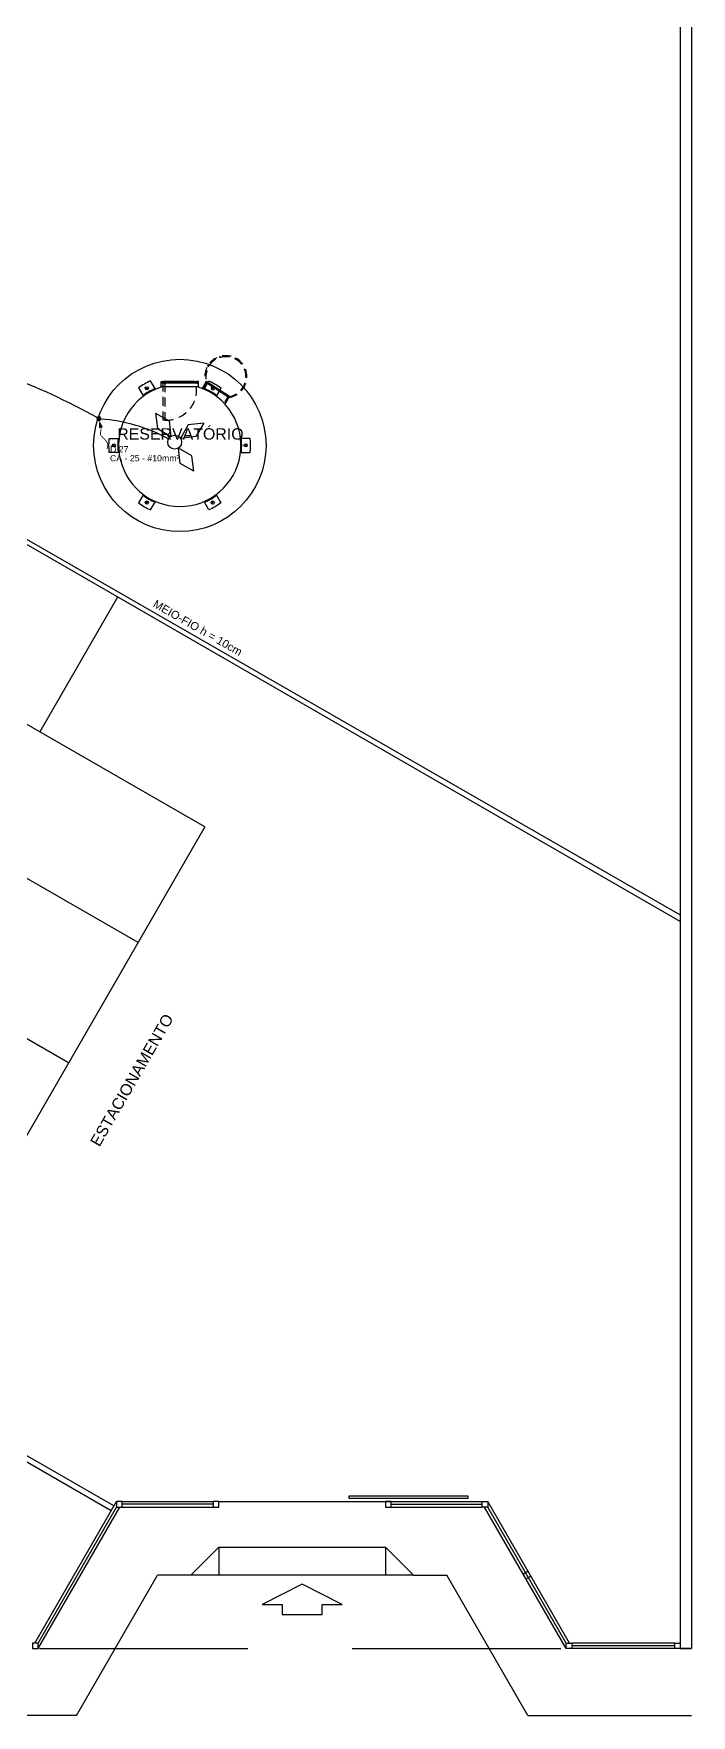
# Model space of a CAD drawing. Extents: x -192 to 167, y 237 to 369.
# Drawn here: x 5.42 to 17.25, y 295.77 to 326.03 of the extents above; entities that cross this region are included whole.
import ezdxf

# ---------------------------------------------------------------- set-up
doc = ezdxf.new("R2010")
doc.units = 0
doc.header["$LTSCALE"] = 0.1
for name, pattern in [('HIDDEN', [9.525, 6.35, -3.175]), ('TRACEJADO_G', [0.375, 0.25, -0.125]), ('TRAÇO-2PTOS_P', [0.625, 0.25, -0.125, 0, -0.125, 0, -0.125])]:
    doc.linetypes.add(name, pattern=pattern)
doc.layers.get('0').update_dxf_attribs({"linetype": 'CONTINUOUS'})
for name, color, linetype in [('100-txt_t4', 1, 'CONTINUOUS'), ('75-0', 7, 'CONTINUOUS'), ('A-MURO', 2, 'CONTINUOUS'), ('A-PISOS-CTEL', 2, 'TRACEJADO_G'), ('A-PISOS-NIVEL', 1, 'CONTINUOUS'), ('AR-PIS', 1, 'CONTINUOUS'), ('ARQ-ALV-VISTA1', 1, 'CONTINUOUS'), ('ARQ-ALV-VISTA2', 1, 'CONTINUOUS'), ('ARQ-COB-PROJ', 8, 'TRAÇO-2PTOS_P'), ('ARQ-PIS-VISTA', 8, 'CONTINUOUS'), ('ARQ-SMB-1_100', 1, 'CONTINUOUS'), ('ARQ-TXT-1_050', 2, 'CONTINUOUS'), ('ARQ-TXT-1_075', 2, 'CONTINUOUS'), ('EST-MET-CORTE', 5, 'CONTINUOUS'), ('FARADAY', 6, 'HIDDEN'), ('GER_PARA-RAIO', 5, 'PARA-RAIO'), ('PORTAL_VTA_PROX', 1, 'CONTINUOUS'), ('PRES-AZUL', 164, 'CONTINUOUS'), ('SPD_BLK_SÍMBOLOS', 1, 'CONTINUOUS')]:
    doc.layers.add(name, color=color, linetype=linetype)
doc.styles.add('ESC-50-A20', font='arial.ttf', dxfattribs={"height": 0.1})
doc.styles.get("Standard").update_dxf_attribs({"font": 'ARIALUNI.TTF'})
doc.styles.add('T4', font='arial.ttf')
doc.linetypes.add('PARA-RAIO', pattern='A,0.5,-0.15,["/",Standard,S=0.15,R=0,X=-0.1,Y=-0.075],-0.05', length=0.7)

# ---------------------------------------------------------------- blocks, each defined once
blk = doc.blocks.new('17030112')
at = {"layer": '', "color": 3}
for p, q in [((0, 0.5), (-0.1, 0.3)), ((0, 0.5), (0.1, 0.3)), ((-0.1, 0.3), (0, 0.1)), ((0.1, 0.3), (0, 0.1)), ((-0.5, 0), (-0.3, 0.1)), ((-0.5, 0), (-0.3, -0.1)), ((-0.3, 0.1), (-0.1, 0)), ((-0.3, -0.1), (-0.1, 0)), ((0.3, 0.1), (0.1, 0)), ((0.3, -0.1), (0.1, 0)), ((0.5, 0), (0.3, 0.1)), ((0.5, 0), (0.3, -0.1))]:
    blk.add_line(p, q, dxfattribs=at)
at = {"layer": '', "color": 2}
blk.add_circle((0, 0), 0.1, dxfattribs=at)
blk = doc.blocks.new('cadnic01000124')
at = {"color": 10, "const_width": 0.0533}
blk.add_lwpolyline([(0.3, 0.3), (0.39, 0.38), (0.45, 0.46), (0.5, 0.54), (0.53, 0.62), (0.56, 0.69), (0.59, 0.75), (0.64, 0.81), (0.7, 0.85), (0.79, 0.87), (0.9, 0.9), (1.01, 0.92), (1.13, 0.96), (1.25, 1.01), (1.34, 1.09), (1.42, 1.21), (1.46, 1.37)], dxfattribs=at)
at = {"color": 10}
blk.add_lwpolyline([(0.09, 0.09, 0, 0.267, 0), (0.42, 0.42, 0.02, 0.02, 0)], format="xyseb", dxfattribs=at)
at = {"color": 2}
blk.add_circle((0, 0), 0.125, dxfattribs=at)
at = {"color": 3}
blk.add_circle((0, 0), 0.05, dxfattribs=at)
blk = doc.blocks.new('6 SALAS')
at = {"color": 251}
for points in [[(69.663, -47.452), (69.763, -47.452), (69.763, -47.352), (69.663, -47.352)], [(71.401, -47.452), (71.501, -47.452), (71.501, -47.352), (71.401, -47.352)], [(74.5, -47.452), (74.6, -47.452), (74.6, -47.352), (74.5, -47.352)], [(76.337, -47.452), (76.237, -47.452), (76.237, -47.352), (76.337, -47.352)], [(76.975, -48.658), (77.025, -48.744), (77.112, -48.694), (77.062, -48.608)], [(68.15, -50), (68.25, -50), (68.25, -49.9), (68.15, -49.9)], [(77.85, -50), (77.75, -50), (77.75, -49.9), (77.85, -49.9)], [(79.8, -50), (79.7, -50), (79.7, -49.9), (79.8, -49.9)]]:
    blk.add_lwpolyline(points, close=True, dxfattribs=at)
at = {"layer": 'A-MURO', "color": 251}
for p, q in [((79.8, 0), (79.8, -50)), ((80, 0), (80, -50)), ((79.8, -50), (80, -50)), ((80, -50), (79.8, -50))]:
    blk.add_line(p, q, dxfattribs=at)
at = {"layer": 'A-PISOS-CTEL', "color": 251, "linetype": 'TRACEJADO_G', "ltscale": 150}
for q in [(77.725, -50), (77.725, -50), (77.75, -50)]:
    blk.add_line((68.275, -50), q, dxfattribs=at)
at = {"layer": 'A-PISOS-NIVEL', "color": 251}
for p, q in [((79.8, -36.915), (64.485, -28.081)), ((64.522, -28.016), (79.8, -36.796)), ((69.682, -31.079), (68.283, -33.504)), ((71.247, -35.214), (66.916, -32.716)), ((70.048, -37.293), (65.717, -34.795)), ((71.247, -35.214), (65.551, -45.089)), ((68.799, -39.459), (64.468, -36.96)), ((69.616, -47.433), (61.22, -42.59)), ((69.566, -47.52), (61.17, -42.677)), ((71.5, -47.352), (74.5, -47.352)), ((74.5, -47.352), (76.237, -47.352)), ((74.5, -47.452), (76.237, -47.452)), ((71, -48.675), (70.4, -48.675)), ((75, -48.675), (75.6, -48.675)), ((68.943, -51.2), (51.457, -51.2)), ((77.057, -51.2), (80, -51.2))]:
    blk.add_line(p, q, dxfattribs=at)
blk.add_lwpolyline([(73.847, -47.299), (73.847, -47.249), (75.977, -47.249), (75.977, -47.299), (73.847, -47.299)], dxfattribs=at)
at = {"layer": 'AR-PIS', "color": 251, "ltscale": 10}
for p, q in [((68.25, -49.9), (69.663, -47.452)), ((71.401, -47.402), (69.763, -47.402)), ((74.6, -47.402), (76.237, -47.402)), ((77.75, -49.9), (76.337, -47.452)), ((79.7, -49.95), (77.85, -49.95))]:
    blk.add_line(p, q, dxfattribs=at)
at = {"layer": 'ARQ-ALV-VISTA1', "color": 251, "ltscale": 0.1}
for p, q in [((70.179, -27.315), (70.234, -27.329)), ((71.418, -27.315), (71.364, -27.329)), ((69.592, -28.33), (69.633, -28.37)), ((72.005, -28.33), (71.965, -28.37)), ((70.214, -29.405), (70.199, -29.35)), ((71.384, -29.405), (71.399, -29.35))]:
    blk.add_line(p, q, dxfattribs=at)
for points in [[(70.361, -27.34), (70.274, -27.189, 0.044204), (70.057, -27.314), (70.145, -27.465)], [(71.307, -27.218), (71.324, -27.189, -0.044204), (71.54, -27.314), (71.518, -27.354)], [(69.706, -28.475), (69.531, -28.475, -0.044204), (69.531, -28.225), (69.706, -28.225)], [(71.892, -28.475), (72.067, -28.475, 0.044204), (72.067, -28.225), (71.892, -28.225)], [(70.145, -29.234), (70.058, -29.386, 0.044204), (70.274, -29.511), (70.361, -29.359)], [(71.453, -29.234), (71.54, -29.386, -0.044204), (71.324, -29.511), (71.236, -29.359)]]:
    blk.add_lwpolyline(points, format="xyb", dxfattribs=at)
for points in [[(71.237, -27.34), (71.296, -27.237)], [(71.507, -27.372), (71.453, -27.465)]]:
    blk.add_lwpolyline(points, dxfattribs=at)
for centre, radius in [((70.8, -28.35), 1.55), ((70.206, -27.322), 0.0285), ((69.613, -28.35), 0.0285), ((71.985, -28.35), 0.0285), ((70.207, -29.378), 0.0285), ((71.391, -29.378), 0.0285)]:
    blk.add_circle(centre, radius, dxfattribs=at)
for centre, radius, start, end in [((70.871, -28.474), 1.258, 114.3366, 125.6634), ((70.727, -28.474), 1.258, 54.3366, 65.6634), ((71.391, -27.322), 0.0285, 102.5365, 11.9947), ((70.942, -28.35), 1.258, 174.3366, 185.6634), ((70.655, -28.35), 1.258, 354.3366, 5.6634), ((70.871, -28.226), 1.258, 234.3366, 245.6634), ((70.726, -28.226), 1.258, 294.3366, 305.6634)]:
    blk.add_arc(centre, radius, start, end, dxfattribs=at)
at = {"layer": 'ARQ-ALV-VISTA2', "color": 251, "ltscale": 0.1}
for p, q in [((71.274, -27.197), (71.2, -27.325)), ((71.285, -27.229), (71.224, -27.334)), ((71.695, -27.468), (71.274, -27.197)), ((71.664, -27.473), (71.285, -27.229)), ((71.664, -27.473), (71.602, -27.58)), ((71.621, -27.597), (71.695, -27.468))]:
    blk.add_line(p, q, dxfattribs=at)
blk.add_arc((70.799, -28.35), 1.1, 107.6647, 72.2178, dxfattribs=at)
at = {"layer": 'ARQ-COB-PROJ', "color": 251, "linetype": 'HIDDEN', "ltscale": 0.04}
for p, q in [((71.32, -26.924), (71.306, -26.915)), ((71.528, -26.767), (71.523, -26.75)), ((71.973, -27.009), (71.989, -27.005)), ((71.942, -27.291), (71.956, -27.3))]:
    blk.add_line(p, q, dxfattribs=at)
blk.add_lwpolyline([(71.796, -26.793), (71.804, -26.779)], dxfattribs=at)
at = {"layer": 'ARQ-COB-PROJ', "color": 251, "linetype": 'HIDDEN', "ltscale": 0.25}
blk.add_lwpolyline([(70.53, -27.896), (70.5, -27.896), (70.5, -27.232), (70.53, -27.232)], close=True, dxfattribs=at)
at = {"layer": 'ARQ-COB-PROJ', "color": 251, "linetype": 'HIDDEN', "ltscale": 0.04}
for centre in [(71.313, -26.919), (71.526, -26.759), (71.8, -26.786), (71.981, -27.007), (71.949, -27.296)]:
    blk.add_circle(centre, 0.00833, dxfattribs=at)
at = {"layer": 'ARQ-COB-PROJ', "color": 251, "linetype": 'HIDDEN', "ltscale": 0.25}
for centre, radius, start, end in [((71.627, -27.113), 0.378, 278.7573, 195.7453), ((71.629, -27.114), 0.361, 275.5395, 198.3534), ((70.554, -27.348), 0.548, 267.5682, 5.4773)]:
    blk.add_arc(centre, radius, start, end, dxfattribs=at)
at = {"layer": 'ARQ-PIS-VISTA', "color": 251}
for p, q in [((71, -48.675), (71.5, -48.175)), ((71.5, -48.175), (74.5, -48.175)), ((71.5, -48.175), (71.5, -48.675)), ((74.5, -48.175), (74.5, -48.675)), ((74.5, -48.175), (75, -48.675))]:
    blk.add_line(p, q, dxfattribs=at)
blk.add_lwpolyline([(75, -48.675), (71, -48.675)], dxfattribs=at)
at = {"layer": 'ARQ-SMB-1_100', "color": 251}
blk.add_lwpolyline([(73.359, -49.204), (73.719, -49.204), (73, -48.839), (72.281, -49.204), (72.641, -49.204), (72.641, -49.387), (73.359, -49.387), (73.359, -49.204)], dxfattribs=at)
at = {"layer": 'EST-MET-CORTE', "color": 251}
for p, q in [((70.465, -27.301), (70.465, -27.202)), ((71.135, -27.302), (71.135, -27.202))]:
    blk.add_line(p, q, dxfattribs=at)
at = {"layer": 'EST-MET-CORTE', "color": 251, "ltscale": 0.1}
for p, q in [((71.07, -27.202), (70.53, -27.202)), ((71.07, -27.232), (70.53, -27.232))]:
    blk.add_line(p, q, dxfattribs=at)
for points in [[(70.495, -27.202), (70.495, -27.232), (70.465, -27.232), (70.465, -27.202)], [(70.5, -27.202), (70.5, -27.232), (70.53, -27.232), (70.53, -27.202)], [(71.1, -27.202), (71.1, -27.232), (71.07, -27.232), (71.07, -27.202)], [(71.105, -27.202), (71.105, -27.232), (71.135, -27.232), (71.135, -27.202)]]:
    blk.add_lwpolyline(points, close=True, dxfattribs=at)
at = {"layer": 'PORTAL_VTA_PROX', "color": 251}
for p, q in [((68.192, -49.9), (69.663, -47.352)), ((68.25, -50), (69.721, -47.452)), ((69.763, -47.352), (71.401, -47.352)), ((69.763, -47.452), (71.401, -47.452)), ((77.75, -50), (76.279, -47.452)), ((77.808, -49.9), (76.337, -47.352)), ((68.943, -51.2), (70.4, -48.675)), ((77.057, -51.2), (75.6, -48.675)), ((79.7, -49.9), (77.85, -49.9)), ((79.7, -50), (77.85, -50))]:
    blk.add_line(p, q, dxfattribs=at)
at = {"layer": 'PRES-AZUL', "color": 251, "ltscale": 0.1}
for p, q in [((71.07, -27.217), (70.53, -27.217)), ((71.135, -27.296), (70.465, -27.296))]:
    blk.add_line(p, q, dxfattribs=at)
at = {"layer": 'ARQ-TXT-1_050', "color": 251, "insert": (68.327, -28.041), "char_height": 0.2048, "attachment_point": 1, "style": 'ESC-50-A20'}
blk.add_mtext_dynamic_manual_height_columns('\\pi1.3469;RESERVATÓRIO       ', width=4.46064, gutter_width=1, heights=[0], dxfattribs=at)
at = {"layer": 'ARQ-TXT-1_050', "color": 251, "insert": (68.606, -41.869), "char_height": 0.2048, "attachment_point": 1, "rotation": 60.0228, "style": 'ESC-50-A20'}
blk.add_mtext_dynamic_manual_height_columns('\\pi1.1404;ESTACIONAMENTO       ', width=4.46064, gutter_width=1, heights=[0], dxfattribs=at)
at = {"layer": 'ARQ-TXT-1_075', "color": 251, "insert": (69.739, -30.754), "char_height": 0.144, "width": 3.24737, "attachment_point": 1, "rotation": 330.114, "style": 'ESC-50-A20'}
blk.add_mtext('\\pi0.73498;MEIO-FIO h = 10cm', dxfattribs=at)

msp = doc.modelspace()

# ---------------------------------------------------------------- block references
at = {"layer": 'FARADAY', "color": 6, "linetype": 'ByBlock'}
msp.add_blockref('6 SALAS', (-62.748, 346.966), dxfattribs=at)

# ---------------------------------------------------------------- next in the draw order: linework, layer by layer
at = {"layer": 'GER_PARA-RAIO'}
for centre, radius, start, end in [((0.551, 308.313), 12.364, 60.8979, 77.8298), ((6.402, 316.036), 3.063, 61.7865, 85.7427)]:
    msp.add_arc(centre, radius, start, end, dxfattribs=at)

# ---------------------------------------------------------------- next in the draw order: block references
at = {"layer": '75-0', "xscale": -0.2812499999999999, "yscale": 0.28125, "zscale": 0.28125, "rotation": 148.2189294398063}
msp.add_blockref('cadnic01000124', (6.595, 319.097), dxfattribs=at)
at = {"layer": 'SPD_BLK_SÍMBOLOS', "xscale": 1.25000000330769, "yscale": 1.25000000330769, "zscale": 1.25000000330769, "rotation": 303.2189294398064}
msp.add_blockref('17030112', (7.959, 318.674), dxfattribs=at)

# ---------------------------------------------------------------- next in the draw order: texts
at = {"layer": '100-txt_t4', "style": 'T4'}
for s, p in [('CA - 25 - #10mm²', (6.796, 318.33)), ('D 27', (6.796, 318.49))]:
    msp.add_text(s, height=0.1125, dxfattribs=at).set_placement(p)

doc.saveas('drawing.dxf')
